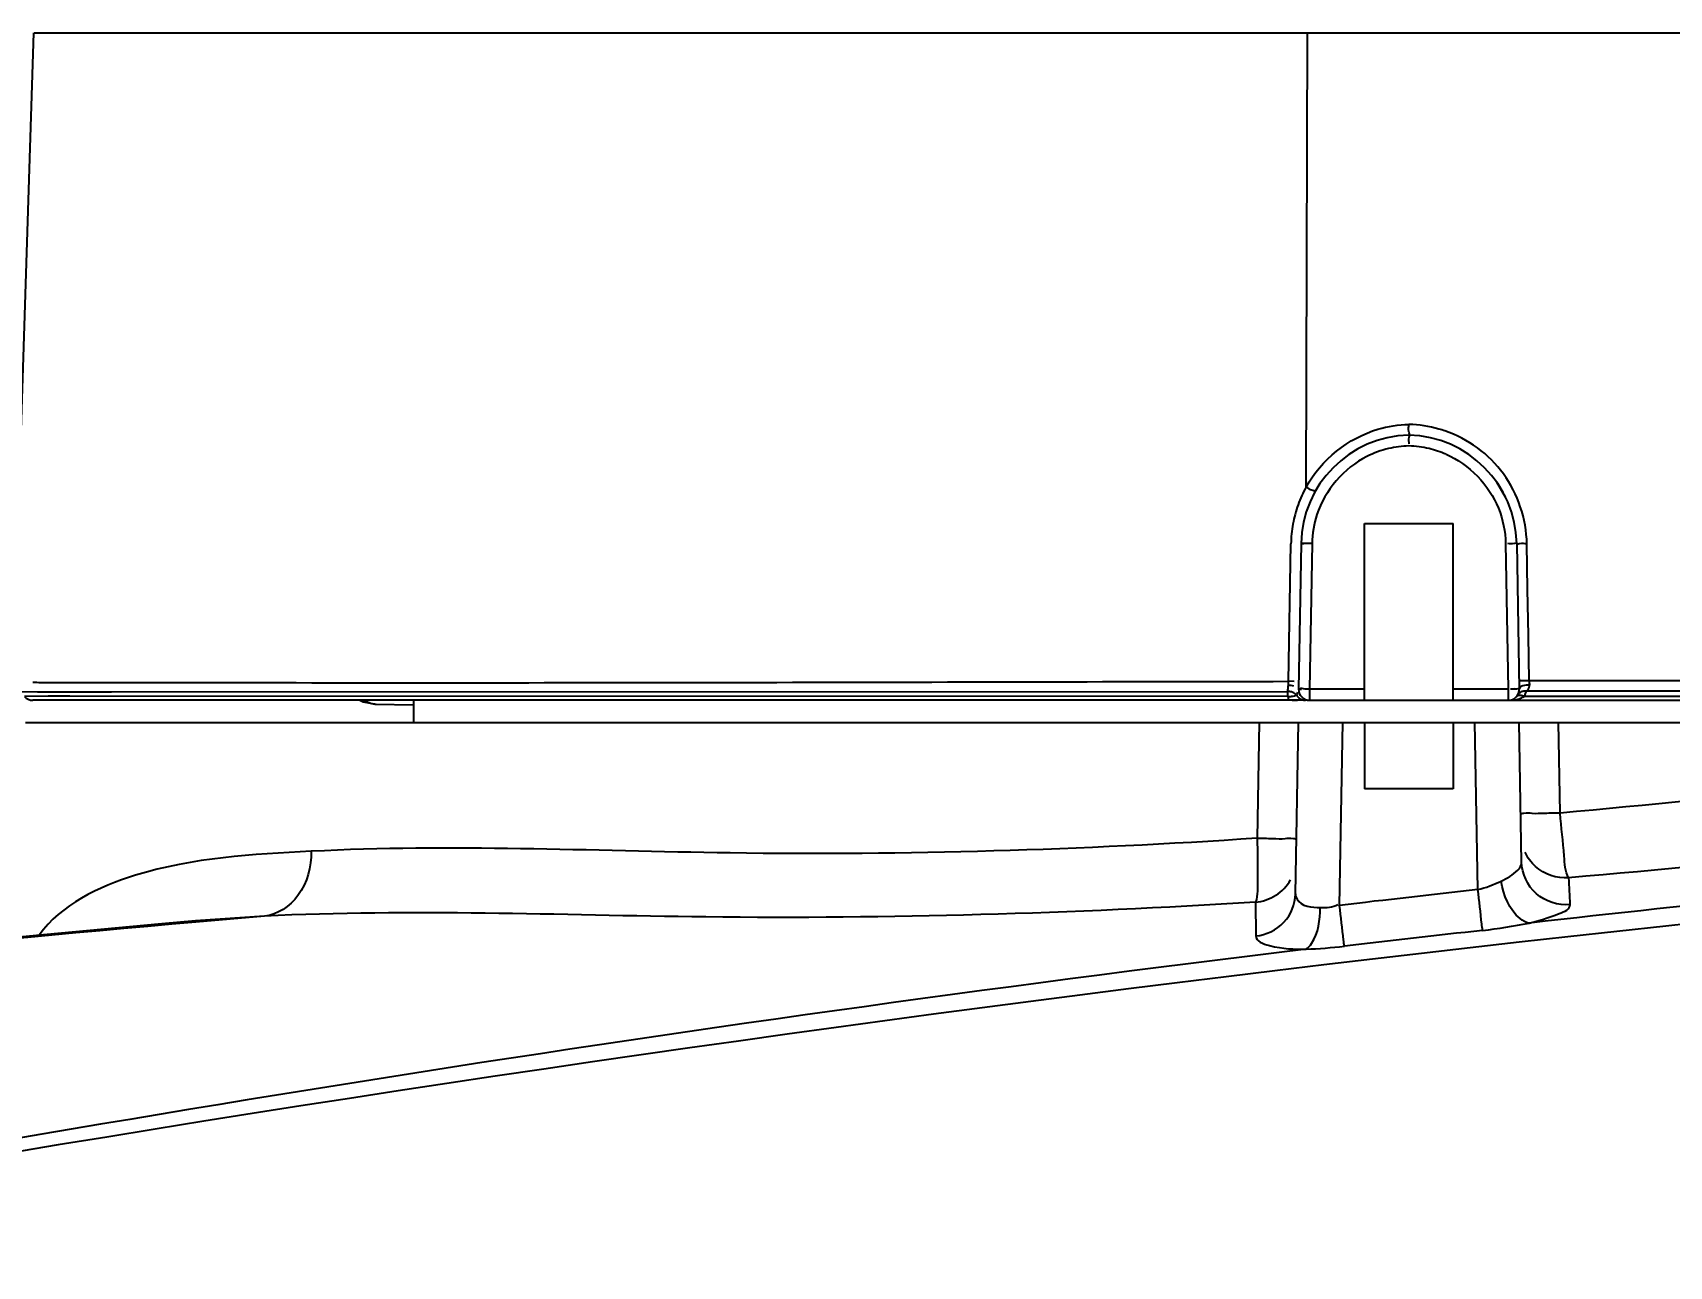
# Model space of a CAD drawing. Header units: millimetres. Extents: x 5828 to 6704, y 123 to 421.
# Drawn here: x 6555.091 to 6558.792, y 216.287 to 219.077 of the extents above; entities that cross this region are included whole.
import ezdxf

# ---------------------------------------------------------------- set-up
doc = ezdxf.new("R2010")
doc.units = ezdxf.units.MM
for name, color, linetype in [('外形图', 7, 'Continuous'), ('尺寸标注', 7, 'Continuous'), ('运动范围', 7, 'Continuous')]:
    doc.layers.add(name, color=color, linetype=linetype)
doc.styles.add('微软雅黑', font='msyh.ttc', dxfattribs={"height": 1.5})
doc.dimstyles.new('尺寸标注_1_20比例', dxfattribs={"dimtxt": 1.5, "dimasz": 1.25, "dimexe": 0.5, "dimexo": 0.4, "dimgap": 0.5, "dimtad": 1, "dimdec": 1, "dimlfac": 20, "dimdsep": 46, "dimtxsty": '微软雅黑', "dimcen": 0.09, "dimadec": 0, "dimazin": 0, "dimtp": 0.01, "dimtm": 0.01, "dimtfac": 1, "dimtdec": 1, "dimtofl": 0, "dimtmove": 0, "dimatfit": 3, "dimfxl": 1, "dimtolj": 1, "dimarcsym": 0})

# ---------------------------------------------------------------- blocks, each defined once
blk = doc.blocks.new('*D1145')
at = {"layer": 'Defpoints', "color": 0}
for p in [(6564.9775, 227.1499), (6618.6004, 224.7716), (6488.2514, 214.3423), (6559.4529, 214.3423), (6635.7237, 214.3423)]:
    blk.add_point(p, dxfattribs=at)
at = {"layer": '尺寸标注', "color": 0, "lineweight": -2}
blk.add_arc((6559.4529, 214.3423), 13.9483, 15.13637, 174.86363, dxfattribs=at)
at = {"layer": '尺寸标注', "color": 0}
for points in [[(6572.7139, 217.9391), (6573.1206, 218.0298), (6573.1893, 216.7644)], [(6545.3524, 215.6004), (6545.7687, 215.5817), (6545.5045, 214.3423)]]:
    blk.add_solid(points, dxfattribs=at)
at = {"layer": '尺寸标注', "color": 0, "insert": (6557.2583, 229.4032), "char_height": 1.5, "attachment_point": 5, "rotation": 8.2904, "style": '微软雅黑'}
blk.add_mtext('\\A1;{\\fAlibaba PuHuiTi 3.0 55 Regular|b0|i0|c134|p18;-\\A1;170%%d}', dxfattribs=at)

msp = doc.modelspace()

# ---------------------------------------------------------------- linework, layer by layer
at = {"layer": '外形图', "linetype": 'ByBlock'}
for p, q in [((6555.0928, 219.0773), (6555.0461, 217.6096)), ((6555.0936, 219.0773), (6561.754, 219.0773)), ((6557.9707, 218.0502), (6557.9737, 219.0773)), ((6558.4217, 218.0264), (6558.4017, 218.0604)), ((6558.1029, 217.9673), (6558.3029, 217.9673)), ((6558.1029, 217.5927), (6558.1029, 217.9673)), ((6558.3029, 217.5927), (6558.3029, 217.9673)), ((6557.9309, 217.6102), (6557.9363, 217.9213)), ((6557.959, 217.9217), (6557.9533, 217.5927)), ((6557.984, 217.9217), (6557.9783, 217.5927)), ((6558.4217, 217.9217), (6558.4274, 217.5927)), ((6558.4467, 217.9217), (6558.4524, 217.5927)), ((6558.4714, 217.818), (6558.4697, 217.9212)), ((6558.4732, 217.7146), (6558.4714, 217.818)), ((6558.475, 217.6111), (6558.4732, 217.7146)), ((6555.0586, 217.5871), (6555.1015, 217.5866)), ((6555.1383, 217.5864), (6555.2689, 217.5864)), ((6555.183, 217.6076), (6555.2598, 217.6076)), ((6555.2689, 217.5864), (6557.9289, 217.5874)), ((6557.9291, 217.5823), (6557.9289, 217.5873)), ((6557.9432, 217.6101), (6557.9309, 217.6102)), ((6557.9508, 217.5856), (6557.9487, 217.5794)), ((6558.1029, 217.5927), (6557.9783, 217.5927)), ((6557.9783, 217.5927), (6557.9783, 217.5673)), ((6558.1029, 217.5673), (6558.1029, 217.5923)), ((6558.4274, 217.5927), (6558.3029, 217.5927)), ((6558.3029, 217.5673), (6558.3029, 217.5923)), ((6558.4274, 217.5927), (6558.4274, 217.5673)), ((6558.4672, 217.5844), (6558.4686, 217.5878)), ((6555.1255, 217.5766), (6555.0719, 217.5761)), ((6557.9289, 217.5673), (6555.0909, 217.5673)), ((6557.9294, 217.5759), (6555.175, 217.5767)), ((6555.8647, 217.5584), (6555.9529, 217.5573)), ((6555.9529, 217.5173), (6555.9529, 217.5673)), ((6557.9389, 217.5673), (6557.9289, 217.5673)), ((6557.9304, 217.5683), (6557.931, 217.5673)), ((6557.9731, 217.5673), (6557.9312, 217.5673)), ((6557.9389, 217.5673), (6557.9511, 217.5673)), ((6557.967, 217.5673), (6557.968, 217.5673)), ((6557.9783, 217.5673), (6561.3151, 217.5673)), ((6561.2628, 217.5759), (6558.4634, 217.5758)), ((6555.0744, 217.5173), (6561.3313, 217.5173)), ((6557.8641, 217.5173), (6557.8597, 217.2553)), ((6557.9465, 217.1294), (6557.9533, 217.5173)), ((6558.0461, 217.1035), (6558.0533, 217.5173)), ((6558.1029, 217.5173), (6558.1029, 217.3673)), ((6558.3029, 217.5173), (6558.3029, 217.3673)), ((6558.359, 217.1393), (6558.3524, 217.5173)), ((6558.4579, 217.2015), (6558.4524, 217.5173)), ((6558.5451, 217.3119), (6558.5416, 217.5173)), ((6558.3029, 217.3673), (6558.1029, 217.3673)), ((6557.8561, 217.1108), (6557.8568, 217.0342)), ((6555.6147, 217.0789), (6555.4589, 217.0685)), ((6555.6147, 217.0789), (6555.4593, 217.0654))]:
    msp.add_line(p, q, dxfattribs=at)
for points in [[(6555.8304, 217.5673), (6555.838, 217.5637), (6555.8663, 217.5584)], [(6557.9294, 217.5759), (6557.9299, 217.5713), (6557.9304, 217.5683)], [(6555.459, 217.0685), (6555.3828, 217.0616), (6555.115, 217.0367), (6554.8394, 217.0102), (6554.5546, 216.9817), (6554.2608, 216.9511), (6553.9583, 216.9183), (6553.725, 216.8921)]]:
    msp.add_lwpolyline(points, dxfattribs=at)
for centre, radius, start, end in [((6558.1942, 217.9148), 0.2769, 70.9921, 73.9649), ((6558.1933, 217.9124), 0.2794, 53.9164, 70.9725), ((6558.209, 217.9173), 0.25, 91.4105, 179), ((6558.2091, 217.917), 0.2258, 91.5859, 103.3652), ((6558.1967, 217.9173), 0.25, 1, 88.5925), ((6558.1966, 217.9169), 0.2258, 76.7228, 88.4149), ((6558.2092, 217.9172), 0.2256, 103.4026, 116.673), ((6558.1966, 217.9175), 0.2252, 66.3864, 76.6967), ((6558.1991, 217.9214), 0.2688, 35.9488, 53.7887), ((6558.2117, 217.9173), 0.2752, 151.1143, 160.4554), ((6558.2158, 217.9158), 0.2796, 160.4497, 169.6639), ((6558.2125, 217.9163), 0.2763, 169.6577, 178.9811), ((6558.2106, 217.9175), 0.2266, 162.0775, 178.938), ((6555.1442, 221.0854), 3.4777, 269.1194, 269.7362), ((6555.1518, 227.0588), 9.4724, 269.69567, 269.91833), ((6555.1829, 229.0128), 11.4052, 269.7252, 270.0008), ((6557.7926, 217.6105), 0.1382, 353.779, 356.0101), ((6557.9783, 217.5923), 0.025, 179, 270), ((6558.4274, 217.5923), 0.025, 270, 1), ((6558.4497, 217.0483), 0.5446, 91.0244, 91.8069), ((6558.7722, 217.62), 0.2973, 181.7218, 183.5316), ((6555.0909, 217.5923), 0.025, 220.3882, 270), ((6555.1829, 201.1079), 16.4688, 90.02746, 90.19945), ((6557.5543, 217.5654), 0.3752, 1.6152, 2.5772), ((6565.1849, 157.4571), 59.9828, 94.197922, 96.423185), ((6565.6673, 152.8914), 64.5331, 94.34597, 100.6649), ((6582.0963, 218.3769), 23.5634, 182.9464, 183.0936), ((6564.9531, 158.0304), 59.4755, 96.365522, 96.668991), ((6561.5034, 148.3268), 69.0039, 95.025024, 96.472331), ((6565.0877, 156.9452), 60.4759, 96.378099, 96.676075), ((6565.0299, 158.8243), 58.6067, 96.918502, 101.122845), ((6564.6755, 142.5852), 73.8888, 93.129751, 98.522437)]:
    msp.add_arc(centre, radius, start, end, dxfattribs=at)
for points in [[(6557.9707, 218.0502), (6558.0042, 218.111), (6558.0664, 218.161), (6558.133, 218.1805)], [(6558.133, 218.1805), (6558.1556, 218.1871), (6558.1794, 218.1908), (6558.2029, 218.1914)], [(6558.2707, 218.1809), (6558.2487, 218.1873), (6558.2258, 218.1909), (6558.2029, 218.1914)], [(6558.1079, 218.1188), (6558.0563, 218.0928), (6558.0128, 218.0422), (6557.995, 217.9872)], [(6558.2869, 218.1239), (6558.3389, 218.1011), (6558.3843, 218.0543), (6558.4055, 218.0016)], [(6558.4549, 218.005), (6558.446, 218.0314), (6558.433, 218.0567), (6558.4167, 218.0792)], [(6558.4055, 218.0016), (6558.4156, 217.9764), (6558.4212, 217.9488), (6558.4217, 217.9217)], [(6558.4697, 217.9212), (6558.4692, 217.9496), (6558.464, 217.9782), (6558.4549, 218.005)], [(6558.4755, 217.6017), (6558.4672, 217.6014), (6558.4523, 217.601), (6558.4524, 217.5927)], [(6555.8647, 217.5584), (6555.8555, 217.5584), (6555.8468, 217.5632), (6555.8387, 217.5674)], [(6558.4274, 217.5673), (6558.4359, 217.5673), (6558.4446, 217.5682), (6558.4526, 217.5709)], [(6558.4894, 217.1914), (6558.4795, 217.2003), (6558.4712, 217.2115), (6558.4657, 217.2237)], [(6558.5641, 217.1657), (6558.5379, 217.1638), (6558.5089, 217.1737), (6558.4894, 217.1914)], [(6557.9021, 217.1262), (6557.9157, 217.1347), (6557.9274, 217.147), (6557.9353, 217.161)], [(6558.359, 217.1393), (6558.3772, 217.143), (6558.3945, 217.1505), (6558.4113, 217.1583)], [(6557.8561, 217.1108), (6557.8722, 217.1121), (6557.8884, 217.1176), (6557.9021, 217.1262)], [(6558.0024, 217.0985), (6558.0159, 217.0986), (6558.0308, 217.0984), (6558.0423, 217.1056)], [(6558.3695, 217.0468), (6558.4047, 217.0507), (6558.4397, 217.0568), (6558.4746, 217.0633)], [(6557.9702, 217.0043), (6557.9992, 217.0057), (6558.0282, 217.0077), (6558.057, 217.011)]]:
    msp.add_open_spline(points, degree=3, dxfattribs=at)
for points, knots in [([(6558.2031, 218.1672), (6558.2056, 218.1673), (6558.2002, 218.1806), (6558.2029, 218.1859), (6558.2029, 218.1914)], [0, 0, 0, 0, 0.320276, 1, 1, 1, 1]), ([(6558.2031, 218.1672), (6558.2047, 218.1673), (6558.2002, 218.1565), (6558.2028, 218.1524), (6558.2029, 218.1475)], [0, 0, 0, 0, 0.247535, 1, 1, 1, 1]), ([(6557.9906, 218.0389), (6557.9915, 218.0406), (6557.9785, 218.0428), (6557.9757, 218.0474), (6557.9707, 218.0502)], [0, 0, 0, 0, 0.250165, 1, 1, 1, 1]), ([(6557.984, 217.9217), (6557.9783, 217.9218), (6557.9748, 217.9218), (6557.9603, 217.9219), (6557.9645, 217.9217), (6557.9655, 217.9216)], [0, 0, 0, 0, 0.698676, 0.878114, 1, 1, 1, 1]), ([(6558.4467, 217.9217), (6558.4466, 217.9233), (6558.4359, 217.9197), (6558.4317, 217.9218), (6558.4267, 217.9216)], [0, 0, 0, 0, 0.250281, 1, 1, 1, 1]), ([(6558.4697, 217.9212), (6558.4639, 217.9212), (6558.459, 217.9233), (6558.4467, 217.9197), (6558.4467, 217.9217)], [0, 0, 0, 0, 0.748936, 1, 1, 1, 1]), ([(6555.2598, 217.6076), (6555.402, 217.6076), (6556.2924, 217.6059), (6557.1827, 217.6091), (6557.9309, 217.6102)], [0, 0, 0, 0, 0.159762, 1, 1, 1, 1]), ([(6557.9289, 217.5874), (6557.929, 217.5886), (6557.9295, 217.5913), (6557.9298, 217.594), (6557.93, 217.5955)], [0, 0, 0, 0, 0.449095, 1, 1, 1, 1]), ([(6557.9344, 217.5868), (6557.9335, 217.5869), (6557.9316, 217.5872), (6557.9298, 217.5873), (6557.9289, 217.5874)], [0, 0, 0, 0, 0.503055, 1, 1, 1, 1]), ([(6557.9304, 217.6009), (6557.9305, 217.6024), (6557.9307, 217.6055), (6557.9308, 217.6086), (6557.9309, 217.6102)], [0, 0, 0, 0, 0.477498, 1, 1, 1, 1]), ([(6557.9429, 217.5996), (6557.9409, 217.6), (6557.9367, 217.6005), (6557.9326, 217.6008), (6557.9304, 217.6009)], [0, 0, 0, 0, 0.49033, 1, 1, 1, 1]), ([(6557.9401, 217.5853), (6557.9391, 217.5856), (6557.9373, 217.5862), (6557.9354, 217.5866), (6557.9344, 217.5868)], [0, 0, 0, 0, 0.497797, 1, 1, 1, 1]), ([(6557.9487, 217.5794), (6557.9476, 217.5807), (6557.9449, 217.5831), (6557.9417, 217.5846), (6557.9401, 217.5853)], [0, 0, 0, 0, 0.494142, 1, 1, 1, 1]), ([(6557.9567, 217.5929), (6557.9566, 217.5926), (6557.9583, 217.5931), (6557.959, 217.5927), (6557.9597, 217.5927)], [0, 0, 0, 0, 0.237114, 1, 1, 1, 1]), ([(6557.9783, 217.5927), (6557.9736, 217.5928), (6557.9687, 217.5907), (6557.9567, 217.5955), (6557.9567, 217.5929)], [0, 0, 0, 0, 0.644305, 1, 1, 1, 1]), ([(6558.4524, 217.5927), (6558.4524, 217.5938), (6558.4457, 217.5916), (6558.443, 217.5929), (6558.4399, 217.5929)], [0, 0, 0, 0, 0.250505, 1, 1, 1, 1]), ([(6558.4686, 217.5878), (6558.466, 217.588), (6558.4606, 217.5878), (6558.4555, 217.5858), (6558.4534, 217.5842)], [0, 0, 0, 0, 0.491951, 1, 1, 1, 1]), ([(6558.475, 217.6111), (6558.471, 217.611), (6558.4642, 217.611), (6558.4573, 217.611), (6558.4546, 217.6111)], [0, 0, 0, 0, 0.592862, 1, 1, 1, 1]), ([(6558.4634, 217.5758), (6558.4642, 217.5773), (6558.4655, 217.5802), (6558.4667, 217.5831), (6558.4672, 217.5844)], [0, 0, 0, 0, 0.541606, 1, 1, 1, 1]), ([(6558.4686, 217.5878), (6558.4698, 217.5888), (6558.4723, 217.5912), (6558.4741, 217.5943), (6558.4747, 217.5961)], [0, 0, 0, 0, 0.448316, 1, 1, 1, 1]), ([(6561.242, 217.5879), (6561.1135, 217.5887), (6560.189, 217.5881), (6559.2645, 217.5885), (6558.4686, 217.5878)], [0, 0, 0, 0, 0.139039, 1, 1, 1, 1]), ([(6558.4747, 217.5961), (6558.475, 217.597), (6558.4755, 217.5988), (6558.4755, 217.6007), (6558.4755, 217.6017)], [0, 0, 0, 0, 0.475217, 1, 1, 1, 1]), ([(6561.2241, 217.6116), (6561.0902, 217.6124), (6560.1738, 217.6132), (6559.2575, 217.6124), (6558.475, 217.6111)], [0, 0, 0, 0, 0.146181, 1, 1, 1, 1]), ([(6557.9294, 217.5759), (6557.9321, 217.5759), (6557.9372, 217.5763), (6557.9422, 217.5771), (6557.9444, 217.5777)], [0, 0, 0, 0, 0.546754, 1, 1, 1, 1]), ([(6557.9444, 217.5777), (6557.9453, 217.5779), (6557.9468, 217.5784), (6557.9482, 217.579), (6557.9487, 217.5794)], [0, 0, 0, 0, 0.598402, 1, 1, 1, 1]), ([(6557.9487, 217.5794), (6557.9501, 217.577), (6557.9537, 217.5728), (6557.9585, 217.5699), (6557.9611, 217.5689)], [0, 0, 0, 0, 0.496551, 1, 1, 1, 1]), ([(6557.9611, 217.5689), (6557.9623, 217.5684), (6557.9649, 217.5676), (6557.9676, 217.5673), (6557.969, 217.5673)], [0, 0, 0, 0, 0.50807, 1, 1, 1, 1]), ([(6558.4505, 217.5778), (6558.4496, 217.5777), (6558.4481, 217.5773), (6558.4467, 217.5763), (6558.4462, 217.5758)], [0, 0, 0, 0, 0.544383, 1, 1, 1, 1]), ([(6558.4534, 217.5842), (6558.4524, 217.5834), (6558.4506, 217.5817), (6558.4491, 217.5798), (6558.4485, 217.5788)], [0, 0, 0, 0, 0.529956, 1, 1, 1, 1]), ([(6558.4634, 217.5758), (6558.4613, 217.5768), (6558.457, 217.5781), (6558.4525, 217.5782), (6558.4505, 217.5778)], [0, 0, 0, 0, 0.52782, 1, 1, 1, 1]), ([(6558.4526, 217.5709), (6558.4545, 217.5715), (6558.4582, 217.5729), (6558.4617, 217.5748), (6558.4634, 217.5758)], [0, 0, 0, 0, 0.49852, 1, 1, 1, 1]), ([(6560.6808, 217.4744), (6560.3648, 217.4638), (6559.6515, 217.4244), (6558.9412, 217.3491), (6558.5451, 217.3119)], [0, 0, 0, 0, 0.442809, 1, 1, 1, 1]), ([(6560.8011, 217.3271), (6560.4704, 217.3164), (6559.7234, 217.277), (6558.9793, 217.2024), (6558.5641, 217.1657)], [0, 0, 0, 0, 0.44261, 1, 1, 1, 1]), ([(6558.5451, 217.3119), (6558.5335, 217.3117), (6558.513, 217.312), (6558.4831, 217.3098), (6558.4697, 217.3139), (6558.456, 217.3097), (6558.456, 217.3119)], [0, 0, 0, 0, 0.390006, 0.713294, 0.92553, 1, 1, 1, 1]), ([(6558.5641, 217.1657), (6558.5557, 217.1802), (6558.5546, 217.232), (6558.5472, 217.2795), (6558.5451, 217.3119)], [0, 0, 0, 0, 0.340173, 1, 1, 1, 1]), ([(6557.8597, 217.2553), (6557.4632, 217.2286), (6556.7497, 217.2067), (6556.036, 217.2419), (6555.7207, 217.2257)], [0, 0, 0, 0, 0.557267, 1, 1, 1, 1]), ([(6557.8597, 217.2553), (6557.8608, 217.224), (6557.8595, 217.1764), (6557.8617, 217.1268), (6557.8561, 217.1108)], [0, 0, 0, 0, 0.649767, 1, 1, 1, 1]), ([(6557.8597, 217.2553), (6557.8713, 217.2551), (6557.8917, 217.2554), (6557.9216, 217.2531), (6557.9351, 217.2573), (6557.9487, 217.2531), (6557.9487, 217.2553)], [0, 0, 0, 0, 0.390025, 0.713309, 0.925535, 1, 1, 1, 1]), ([(6555.7207, 217.2257), (6555.5871, 217.2188), (6555.3702, 217.2079), (6555.1548, 217.1055), (6555.1053, 217.0359)], [0, 0, 0, 0, 0.61019, 1, 1, 1, 1]), ([(6555.7207, 217.2257), (6555.7209, 217.1909), (6555.7046, 217.1237), (6555.6443, 217.0821), (6555.6147, 217.0789)], [0, 0, 0, 0, 0.538779, 1, 1, 1, 1]), ([(6558.4113, 217.1583), (6558.418, 217.1615), (6558.4359, 217.1713), (6558.4582, 217.1874), (6558.4579, 217.2015)], [0, 0, 0, 0, 0.345642, 1, 1, 1, 1]), ([(6558.5673, 217.1053), (6558.5408, 217.1028), (6558.4834, 217.1203), (6558.4584, 217.1752), (6558.4579, 217.2015)], [0, 0, 0, 0, 0.502943, 1, 1, 1, 1]), ([(6558.4746, 217.0633), (6558.4673, 217.0648), (6558.4322, 217.0856), (6558.4171, 217.127), (6558.4113, 217.1583)], [0, 0, 0, 0, 0.188767, 1, 1, 1, 1]), ([(6557.8561, 217.1108), (6557.4424, 217.0847), (6556.6948, 217.0627), (6555.947, 217.0955), (6555.6147, 217.0789)], [0, 0, 0, 0, 0.554791, 1, 1, 1, 1]), ([(6557.8568, 217.0342), (6557.8802, 217.0365), (6557.9267, 217.0584), (6557.9461, 217.1062), (6557.9465, 217.1294)], [0, 0, 0, 0, 0.504278, 1, 1, 1, 1]), ([(6557.9465, 217.1294), (6557.9465, 217.1252), (6557.9537, 217.1019), (6557.9838, 217.0983), (6558.0024, 217.0985)], [0, 0, 0, 0, 0.181977, 1, 1, 1, 1]), ([(6558.057, 217.011), (6558.0564, 217.0157), (6558.0527, 217.0465), (6558.0491, 217.0773), (6558.0461, 217.1035)], [0, 0, 0, 0, 0.15086, 1, 1, 1, 1]), ([(6558.3695, 217.0468), (6558.3689, 217.0515), (6558.3654, 217.0823), (6558.362, 217.1131), (6558.359, 217.1393)], [0, 0, 0, 0, 0.151173, 1, 1, 1, 1]), ([(6558.4746, 217.0633), (6558.4979, 217.0688), (6558.525, 217.0772), (6558.5679, 217.0947), (6558.5673, 217.1053)], [0, 0, 0, 0, 0.693704, 1, 1, 1, 1]), ([(6557.9702, 217.0043), (6557.9754, 217.0075), (6557.9979, 217.0343), (6558.0021, 217.0707), (6558.0024, 217.0985)], [0, 0, 0, 0, 0.179847, 1, 1, 1, 1]), ([(6557.8568, 217.0342), (6557.857, 217.0217), (6557.909, 217.0046), (6557.9425, 217.0043), (6557.9702, 217.0043)], [0, 0, 0, 0, 0.309563, 1, 1, 1, 1])]:
    msp.add_open_spline(points, degree=3, knots=knots, dxfattribs=at)
at = {"layer": '运动范围'}
msp.add_arc((6559.4529, 214.3423), 60.06, 10, 350, dxfattribs=at)

# ---------------------------------------------------------------- dimensions: what is measured, and where the dimension line sits
at = {"layer": '尺寸标注'}
dim = msp.add_angular_dim_2l(base=(6564.9775, 227.1499), line1=((6635.7237, 214.3423), (6488.2514, 214.3423)), line2=((6559.4529, 214.3423), (6618.6004, 224.7716)), text='\\A1;{\\fAlibaba PuHuiTi 3.0 55 Regular|b0|i0|c134|p18;-<>}', dimstyle='尺寸标注_1_20比例', dxfattribs=at)
dim.commit()
dim.dimension.update_dxf_attribs({"geometry": '*D1145', "text_midpoint": (6557.4417, 228.1449), "dimtype": 162})

doc.saveas('drawing.dxf')
